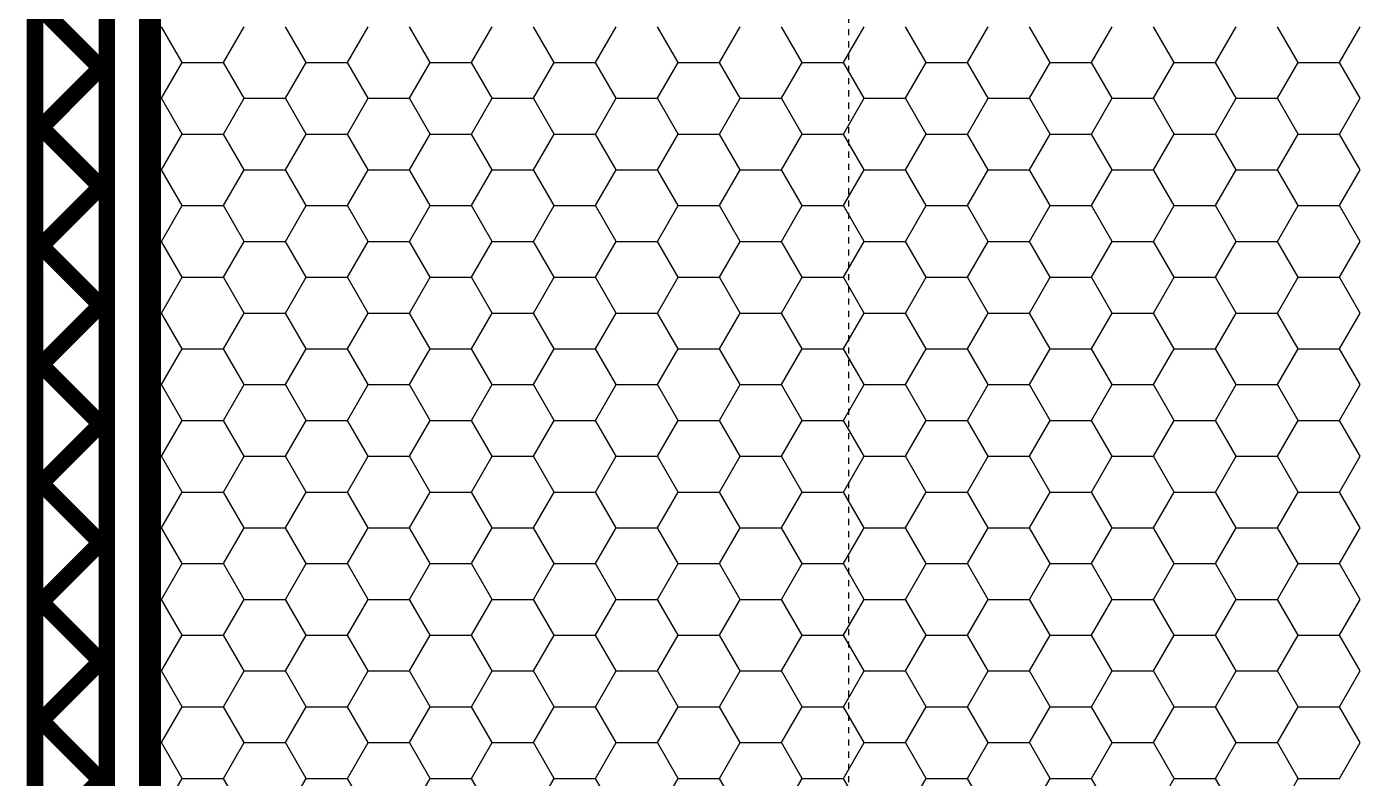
# Model space of a CAD drawing. Header units: millimetres. Extents: x -579 to 213, y -67 to 509.
# Drawn here: x -549.9 to -528.12, y 281.11 to 293.39 of the extents above; entities that cross this region are included whole.
import ezdxf

# ---------------------------------------------------------------- set-up
doc = ezdxf.new("R2010")
doc.units = ezdxf.units.MM
doc.header["$LTSCALE"] = 0.1
doc.linetypes.add('CENTERX2', pattern=[4, 2.5, -0.5, 0.5, -0.5])
doc.layers.add('D-01', color=1, linetype='Continuous')
doc.layers.add('D-GRIS', color=252, linetype='Continuous')

# ---------------------------------------------------------------- blocks, each defined once
blk = doc.blocks.new('*X13')
at = {"color": 0}
for p, q in [((-838.97, 289.04), (-840.84, 292.28)), ((-835.22, 289.04), (-833.34, 292.28)), ((-827.72, 289.04), (-829.59, 292.28)), ((-823.97, 289.04), (-822.09, 292.28)), ((-816.47, 289.04), (-818.34, 292.28)), ((-812.72, 289.04), (-810.84, 292.28)), ((-805.22, 289.04), (-807.09, 292.28)), ((-801.47, 289.04), (-799.59, 292.28)), ((-793.97, 289.04), (-795.84, 292.28)), ((-790.22, 289.04), (-788.34, 292.28)), ((-782.72, 289.04), (-784.59, 292.28)), ((-778.97, 289.04), (-777.09, 292.28)), ((-771.47, 289.04), (-773.34, 292.28)), ((-767.72, 289.04), (-765.84, 292.28)), ((-760.22, 289.04), (-762.09, 292.28)), ((-756.47, 289.04), (-754.59, 292.28)), ((-748.97, 289.04), (-750.84, 292.28)), ((-745.22, 289.04), (-743.34, 292.28)), ((-737.72, 289.04), (-739.59, 292.28)), ((-733.97, 289.04), (-732.09, 292.28)), ((-840.84, 285.79), (-838.97, 289.04)), ((-838.97, 289.04), (-835.22, 289.04)), ((-833.34, 285.79), (-835.22, 289.04)), ((-829.59, 285.79), (-827.72, 289.04)), ((-827.72, 289.04), (-823.97, 289.04)), ((-822.09, 285.79), (-823.97, 289.04)), ((-818.34, 285.79), (-816.47, 289.04)), ((-816.47, 289.04), (-812.72, 289.04)), ((-810.84, 285.79), (-812.72, 289.04)), ((-807.09, 285.79), (-805.22, 289.04)), ((-805.22, 289.04), (-801.47, 289.04)), ((-799.59, 285.79), (-801.47, 289.04)), ((-795.84, 285.79), (-793.97, 289.04)), ((-793.97, 289.04), (-790.22, 289.04)), ((-788.34, 285.79), (-790.22, 289.04)), ((-784.59, 285.79), (-782.72, 289.04)), ((-782.72, 289.04), (-778.97, 289.04)), ((-777.09, 285.79), (-778.97, 289.04)), ((-773.34, 285.79), (-771.47, 289.04)), ((-771.47, 289.04), (-767.72, 289.04)), ((-765.84, 285.79), (-767.72, 289.04)), ((-762.09, 285.79), (-760.22, 289.04)), ((-760.22, 289.04), (-756.47, 289.04)), ((-754.59, 285.79), (-756.47, 289.04)), ((-750.84, 285.79), (-748.97, 289.04)), ((-748.97, 289.04), (-745.22, 289.04)), ((-743.34, 285.79), (-745.22, 289.04)), ((-739.59, 285.79), (-737.72, 289.04)), ((-737.72, 289.04), (-733.97, 289.04)), ((-732.09, 285.79), (-733.97, 289.04)), ((-838.97, 282.54), (-840.84, 285.79)), ((-840.84, 285.79), (-840.84, 285.79)), ((-835.22, 282.54), (-833.34, 285.79)), ((-833.34, 285.79), (-829.59, 285.79)), ((-827.72, 282.54), (-829.59, 285.79)), ((-823.97, 282.54), (-822.09, 285.79)), ((-822.09, 285.79), (-818.34, 285.79)), ((-816.47, 282.54), (-818.34, 285.79)), ((-812.72, 282.54), (-810.84, 285.79)), ((-810.84, 285.79), (-807.09, 285.79)), ((-805.22, 282.54), (-807.09, 285.79)), ((-801.47, 282.54), (-799.59, 285.79)), ((-799.59, 285.79), (-795.84, 285.79)), ((-793.97, 282.54), (-795.84, 285.79)), ((-790.22, 282.54), (-788.34, 285.79)), ((-788.34, 285.79), (-784.59, 285.79)), ((-782.72, 282.54), (-784.59, 285.79)), ((-778.97, 282.54), (-777.09, 285.79)), ((-777.09, 285.79), (-773.34, 285.79)), ((-771.47, 282.54), (-773.34, 285.79)), ((-767.72, 282.54), (-765.84, 285.79)), ((-765.84, 285.79), (-762.09, 285.79)), ((-760.22, 282.54), (-762.09, 285.79)), ((-756.47, 282.54), (-754.59, 285.79)), ((-754.59, 285.79), (-750.84, 285.79)), ((-748.97, 282.54), (-750.84, 285.79)), ((-745.22, 282.54), (-743.34, 285.79)), ((-743.34, 285.79), (-739.59, 285.79)), ((-737.72, 282.54), (-739.59, 285.79)), ((-733.97, 282.54), (-732.09, 285.79)), ((-840.84, 279.29), (-838.97, 282.54)), ((-838.97, 282.54), (-835.22, 282.54)), ((-833.34, 279.29), (-835.22, 282.54)), ((-829.59, 279.29), (-827.72, 282.54)), ((-827.72, 282.54), (-823.97, 282.54)), ((-822.09, 279.29), (-823.97, 282.54)), ((-818.34, 279.29), (-816.47, 282.54)), ((-816.47, 282.54), (-812.72, 282.54)), ((-810.84, 279.29), (-812.72, 282.54)), ((-807.09, 279.29), (-805.22, 282.54)), ((-805.22, 282.54), (-801.47, 282.54)), ((-799.59, 279.29), (-801.47, 282.54)), ((-795.84, 279.29), (-793.97, 282.54)), ((-793.97, 282.54), (-790.22, 282.54)), ((-788.34, 279.29), (-790.22, 282.54)), ((-784.59, 279.29), (-782.72, 282.54)), ((-782.72, 282.54), (-778.97, 282.54)), ((-777.09, 279.29), (-778.97, 282.54)), ((-773.34, 279.29), (-771.47, 282.54)), ((-771.47, 282.54), (-767.72, 282.54)), ((-765.84, 279.29), (-767.72, 282.54)), ((-762.09, 279.29), (-760.22, 282.54)), ((-760.22, 282.54), (-756.47, 282.54)), ((-754.59, 279.29), (-756.47, 282.54)), ((-750.84, 279.29), (-748.97, 282.54)), ((-748.97, 282.54), (-745.22, 282.54)), ((-743.34, 279.29), (-745.22, 282.54)), ((-739.59, 279.29), (-737.72, 282.54)), ((-737.72, 282.54), (-733.97, 282.54)), ((-732.09, 279.29), (-733.97, 282.54)), ((-838.97, 276.05), (-840.84, 279.29)), ((-840.84, 279.29), (-840.84, 279.29)), ((-835.22, 276.05), (-833.34, 279.29)), ((-833.34, 279.29), (-829.59, 279.29)), ((-827.72, 276.05), (-829.59, 279.29)), ((-823.97, 276.05), (-822.09, 279.29)), ((-822.09, 279.29), (-818.34, 279.29)), ((-816.47, 276.05), (-818.34, 279.29)), ((-812.72, 276.05), (-810.84, 279.29)), ((-810.84, 279.29), (-807.09, 279.29)), ((-805.22, 276.05), (-807.09, 279.29)), ((-801.47, 276.05), (-799.59, 279.29)), ((-799.59, 279.29), (-795.84, 279.29)), ((-793.97, 276.05), (-795.84, 279.29)), ((-790.22, 276.05), (-788.34, 279.29)), ((-788.34, 279.29), (-784.59, 279.29)), ((-782.72, 276.05), (-784.59, 279.29)), ((-778.97, 276.05), (-777.09, 279.29)), ((-777.09, 279.29), (-773.34, 279.29)), ((-771.47, 276.05), (-773.34, 279.29)), ((-767.72, 276.05), (-765.84, 279.29)), ((-765.84, 279.29), (-762.09, 279.29)), ((-760.22, 276.05), (-762.09, 279.29)), ((-756.47, 276.05), (-754.59, 279.29)), ((-754.59, 279.29), (-750.84, 279.29)), ((-748.97, 276.05), (-750.84, 279.29)), ((-745.22, 276.05), (-743.34, 279.29)), ((-743.34, 279.29), (-739.59, 279.29)), ((-737.72, 276.05), (-739.59, 279.29)), ((-733.97, 276.05), (-732.09, 279.29)), ((-840.84, 272.8), (-838.97, 276.05)), ((-838.97, 276.05), (-835.22, 276.05)), ((-833.34, 272.8), (-835.22, 276.05)), ((-829.59, 272.8), (-827.72, 276.05)), ((-827.72, 276.05), (-823.97, 276.05)), ((-822.09, 272.8), (-823.97, 276.05)), ((-818.34, 272.8), (-816.47, 276.05)), ((-816.47, 276.05), (-812.72, 276.05)), ((-810.84, 272.8), (-812.72, 276.05)), ((-807.09, 272.8), (-805.22, 276.05)), ((-805.22, 276.05), (-801.47, 276.05)), ((-799.59, 272.8), (-801.47, 276.05)), ((-795.84, 272.8), (-793.97, 276.05)), ((-793.97, 276.05), (-790.22, 276.05)), ((-788.34, 272.8), (-790.22, 276.05)), ((-784.59, 272.8), (-782.72, 276.05)), ((-782.72, 276.05), (-778.97, 276.05)), ((-777.09, 272.8), (-778.97, 276.05)), ((-773.34, 272.8), (-771.47, 276.05)), ((-771.47, 276.05), (-767.72, 276.05)), ((-765.84, 272.8), (-767.72, 276.05)), ((-762.09, 272.8), (-760.22, 276.05)), ((-760.22, 276.05), (-756.47, 276.05)), ((-754.59, 272.8), (-756.47, 276.05)), ((-750.84, 272.8), (-748.97, 276.05)), ((-748.97, 276.05), (-745.22, 276.05)), ((-743.34, 272.8), (-745.22, 276.05)), ((-739.59, 272.8), (-737.72, 276.05)), ((-737.72, 276.05), (-733.97, 276.05)), ((-732.09, 272.8), (-733.97, 276.05)), ((-838.97, 269.55), (-840.84, 272.8)), ((-840.84, 272.8), (-840.84, 272.8)), ((-835.22, 269.55), (-833.34, 272.8)), ((-833.34, 272.8), (-829.59, 272.8)), ((-827.72, 269.55), (-829.59, 272.8)), ((-823.97, 269.55), (-822.09, 272.8)), ((-822.09, 272.8), (-818.34, 272.8)), ((-816.47, 269.55), (-818.34, 272.8)), ((-812.72, 269.55), (-810.84, 272.8)), ((-810.84, 272.8), (-807.09, 272.8)), ((-805.22, 269.55), (-807.09, 272.8)), ((-801.47, 269.55), (-799.59, 272.8)), ((-799.59, 272.8), (-795.84, 272.8)), ((-793.97, 269.55), (-795.84, 272.8)), ((-790.22, 269.55), (-788.34, 272.8)), ((-788.34, 272.8), (-784.59, 272.8)), ((-782.72, 269.55), (-784.59, 272.8)), ((-778.97, 269.55), (-777.09, 272.8)), ((-777.09, 272.8), (-773.34, 272.8)), ((-771.47, 269.55), (-773.34, 272.8)), ((-767.72, 269.55), (-765.84, 272.8)), ((-765.84, 272.8), (-762.09, 272.8)), ((-760.22, 269.55), (-762.09, 272.8)), ((-756.47, 269.55), (-754.59, 272.8)), ((-754.59, 272.8), (-750.84, 272.8)), ((-748.97, 269.55), (-750.84, 272.8)), ((-745.22, 269.55), (-743.34, 272.8)), ((-743.34, 272.8), (-739.59, 272.8)), ((-737.72, 269.55), (-739.59, 272.8)), ((-733.97, 269.55), (-732.09, 272.8)), ((-840.84, 266.3), (-838.97, 269.55)), ((-838.97, 269.55), (-835.22, 269.55)), ((-833.34, 266.3), (-835.22, 269.55)), ((-829.59, 266.3), (-827.72, 269.55)), ((-827.72, 269.55), (-823.97, 269.55)), ((-822.09, 266.3), (-823.97, 269.55)), ((-818.34, 266.3), (-816.47, 269.55)), ((-816.47, 269.55), (-812.72, 269.55)), ((-810.84, 266.3), (-812.72, 269.55)), ((-807.09, 266.3), (-805.22, 269.55)), ((-805.22, 269.55), (-801.47, 269.55)), ((-799.59, 266.3), (-801.47, 269.55)), ((-795.84, 266.3), (-793.97, 269.55)), ((-793.97, 269.55), (-790.22, 269.55)), ((-788.34, 266.3), (-790.22, 269.55)), ((-784.59, 266.3), (-782.72, 269.55)), ((-782.72, 269.55), (-778.97, 269.55)), ((-777.09, 266.3), (-778.97, 269.55)), ((-773.34, 266.3), (-771.47, 269.55)), ((-771.47, 269.55), (-767.72, 269.55)), ((-765.84, 266.3), (-767.72, 269.55)), ((-762.09, 266.3), (-760.22, 269.55)), ((-760.22, 269.55), (-756.47, 269.55)), ((-754.59, 266.3), (-756.47, 269.55)), ((-750.84, 266.3), (-748.97, 269.55)), ((-748.97, 269.55), (-745.22, 269.55)), ((-743.34, 266.3), (-745.22, 269.55)), ((-739.59, 266.3), (-737.72, 269.55)), ((-737.72, 269.55), (-733.97, 269.55)), ((-732.09, 266.3), (-733.97, 269.55)), ((-838.97, 263.06), (-840.84, 266.3)), ((-840.84, 266.3), (-840.84, 266.3)), ((-835.22, 263.06), (-833.34, 266.3)), ((-833.34, 266.3), (-829.59, 266.3)), ((-827.72, 263.06), (-829.59, 266.3)), ((-823.97, 263.06), (-822.09, 266.3)), ((-822.09, 266.3), (-818.34, 266.3)), ((-816.47, 263.06), (-818.34, 266.3)), ((-812.72, 263.06), (-810.84, 266.3)), ((-810.84, 266.3), (-807.09, 266.3)), ((-805.22, 263.06), (-807.09, 266.3)), ((-801.47, 263.06), (-799.59, 266.3)), ((-799.59, 266.3), (-795.84, 266.3)), ((-793.97, 263.06), (-795.84, 266.3)), ((-790.22, 263.06), (-788.34, 266.3)), ((-788.34, 266.3), (-784.59, 266.3)), ((-782.72, 263.06), (-784.59, 266.3)), ((-778.97, 263.06), (-777.09, 266.3)), ((-777.09, 266.3), (-773.34, 266.3)), ((-771.47, 263.06), (-773.34, 266.3)), ((-767.72, 263.06), (-765.84, 266.3)), ((-765.84, 266.3), (-762.09, 266.3)), ((-760.22, 263.06), (-762.09, 266.3)), ((-756.47, 263.06), (-754.59, 266.3)), ((-754.59, 266.3), (-750.84, 266.3)), ((-748.97, 263.06), (-750.84, 266.3)), ((-745.22, 263.06), (-743.34, 266.3)), ((-743.34, 266.3), (-739.59, 266.3)), ((-737.72, 263.06), (-739.59, 266.3)), ((-733.97, 263.06), (-732.09, 266.3)), ((-840.84, 259.81), (-838.97, 263.06)), ((-838.97, 263.06), (-835.22, 263.06)), ((-833.34, 259.81), (-835.22, 263.06)), ((-829.59, 259.81), (-827.72, 263.06)), ((-827.72, 263.06), (-823.97, 263.06)), ((-822.09, 259.81), (-823.97, 263.06)), ((-818.34, 259.81), (-816.47, 263.06)), ((-816.47, 263.06), (-812.72, 263.06)), ((-810.84, 259.81), (-812.72, 263.06)), ((-807.09, 259.81), (-805.22, 263.06)), ((-805.22, 263.06), (-801.47, 263.06)), ((-799.59, 259.81), (-801.47, 263.06)), ((-795.84, 259.81), (-793.97, 263.06)), ((-793.97, 263.06), (-790.22, 263.06)), ((-788.34, 259.81), (-790.22, 263.06)), ((-784.59, 259.81), (-782.72, 263.06)), ((-782.72, 263.06), (-778.97, 263.06)), ((-777.09, 259.81), (-778.97, 263.06)), ((-773.34, 259.81), (-771.47, 263.06)), ((-771.47, 263.06), (-767.72, 263.06)), ((-765.84, 259.81), (-767.72, 263.06)), ((-762.09, 259.81), (-760.22, 263.06)), ((-760.22, 263.06), (-756.47, 263.06)), ((-754.59, 259.81), (-756.47, 263.06)), ((-750.84, 259.81), (-748.97, 263.06)), ((-748.97, 263.06), (-745.22, 263.06)), ((-743.34, 259.81), (-745.22, 263.06)), ((-739.59, 259.81), (-737.72, 263.06)), ((-737.72, 263.06), (-733.97, 263.06)), ((-732.09, 259.81), (-733.97, 263.06)), ((-838.97, 256.56), (-840.84, 259.81)), ((-840.84, 259.81), (-840.84, 259.81)), ((-835.22, 256.56), (-833.34, 259.81)), ((-833.34, 259.81), (-829.59, 259.81)), ((-827.72, 256.56), (-829.59, 259.81)), ((-823.97, 256.56), (-822.09, 259.81)), ((-822.09, 259.81), (-818.34, 259.81)), ((-816.47, 256.56), (-818.34, 259.81)), ((-812.72, 256.56), (-810.84, 259.81)), ((-810.84, 259.81), (-807.09, 259.81)), ((-805.22, 256.56), (-807.09, 259.81)), ((-801.47, 256.56), (-799.59, 259.81)), ((-799.59, 259.81), (-795.84, 259.81)), ((-793.97, 256.56), (-795.84, 259.81)), ((-790.22, 256.56), (-788.34, 259.81)), ((-788.34, 259.81), (-784.59, 259.81)), ((-782.72, 256.56), (-784.59, 259.81)), ((-778.97, 256.56), (-777.09, 259.81)), ((-777.09, 259.81), (-773.34, 259.81)), ((-771.47, 256.56), (-773.34, 259.81)), ((-767.72, 256.56), (-765.84, 259.81)), ((-765.84, 259.81), (-762.09, 259.81)), ((-760.22, 256.56), (-762.09, 259.81)), ((-756.47, 256.56), (-754.59, 259.81)), ((-754.59, 259.81), (-750.84, 259.81)), ((-748.97, 256.56), (-750.84, 259.81)), ((-745.22, 256.56), (-743.34, 259.81)), ((-743.34, 259.81), (-739.59, 259.81)), ((-737.72, 256.56), (-739.59, 259.81)), ((-733.97, 256.56), (-732.09, 259.81)), ((-840.84, 253.31), (-838.97, 256.56)), ((-838.97, 256.56), (-835.22, 256.56)), ((-833.34, 253.31), (-835.22, 256.56)), ((-829.59, 253.31), (-827.72, 256.56)), ((-827.72, 256.56), (-823.97, 256.56)), ((-822.09, 253.31), (-823.97, 256.56)), ((-818.34, 253.31), (-816.47, 256.56)), ((-816.47, 256.56), (-812.72, 256.56)), ((-810.84, 253.31), (-812.72, 256.56)), ((-807.09, 253.31), (-805.22, 256.56)), ((-805.22, 256.56), (-801.47, 256.56)), ((-799.59, 253.31), (-801.47, 256.56)), ((-795.84, 253.31), (-793.97, 256.56)), ((-793.97, 256.56), (-790.22, 256.56)), ((-788.34, 253.31), (-790.22, 256.56)), ((-784.59, 253.31), (-782.72, 256.56)), ((-782.72, 256.56), (-778.97, 256.56)), ((-777.09, 253.31), (-778.97, 256.56)), ((-773.34, 253.31), (-771.47, 256.56)), ((-771.47, 256.56), (-767.72, 256.56)), ((-765.84, 253.31), (-767.72, 256.56)), ((-762.09, 253.31), (-760.22, 256.56)), ((-760.22, 256.56), (-756.47, 256.56)), ((-754.59, 253.31), (-756.47, 256.56)), ((-750.84, 253.31), (-748.97, 256.56)), ((-748.97, 256.56), (-745.22, 256.56)), ((-743.34, 253.31), (-745.22, 256.56)), ((-739.59, 253.31), (-737.72, 256.56)), ((-737.72, 256.56), (-733.97, 256.56)), ((-732.09, 253.31), (-733.97, 256.56)), ((-838.97, 250.06), (-840.84, 253.31)), ((-840.84, 253.31), (-840.84, 253.31)), ((-835.22, 250.06), (-833.34, 253.31)), ((-833.34, 253.31), (-829.59, 253.31)), ((-827.72, 250.06), (-829.59, 253.31)), ((-823.97, 250.06), (-822.09, 253.31)), ((-822.09, 253.31), (-818.34, 253.31)), ((-816.47, 250.06), (-818.34, 253.31)), ((-812.72, 250.06), (-810.84, 253.31)), ((-810.84, 253.31), (-807.09, 253.31)), ((-805.22, 250.06), (-807.09, 253.31)), ((-801.47, 250.06), (-799.59, 253.31)), ((-799.59, 253.31), (-795.84, 253.31)), ((-793.97, 250.06), (-795.84, 253.31)), ((-790.22, 250.06), (-788.34, 253.31)), ((-788.34, 253.31), (-784.59, 253.31)), ((-782.72, 250.06), (-784.59, 253.31)), ((-778.97, 250.06), (-777.09, 253.31)), ((-777.09, 253.31), (-773.34, 253.31)), ((-771.47, 250.06), (-773.34, 253.31)), ((-767.72, 250.06), (-765.84, 253.31)), ((-765.84, 253.31), (-762.09, 253.31)), ((-760.22, 250.06), (-762.09, 253.31)), ((-756.47, 250.06), (-754.59, 253.31)), ((-754.59, 253.31), (-750.84, 253.31)), ((-748.97, 250.06), (-750.84, 253.31)), ((-745.22, 250.06), (-743.34, 253.31)), ((-743.34, 253.31), (-739.59, 253.31)), ((-737.72, 250.06), (-739.59, 253.31)), ((-733.97, 250.06), (-732.09, 253.31)), ((-840.84, 246.82), (-838.97, 250.06)), ((-838.97, 250.06), (-835.22, 250.06)), ((-833.34, 246.82), (-835.22, 250.06)), ((-829.59, 246.82), (-827.72, 250.06)), ((-827.72, 250.06), (-823.97, 250.06)), ((-822.09, 246.82), (-823.97, 250.06)), ((-818.34, 246.82), (-816.47, 250.06)), ((-816.47, 250.06), (-812.72, 250.06)), ((-810.84, 246.82), (-812.72, 250.06)), ((-807.09, 246.82), (-805.22, 250.06)), ((-805.22, 250.06), (-801.47, 250.06)), ((-799.59, 246.82), (-801.47, 250.06)), ((-795.84, 246.82), (-793.97, 250.06)), ((-793.97, 250.06), (-790.22, 250.06)), ((-788.34, 246.82), (-790.22, 250.06)), ((-784.59, 246.82), (-782.72, 250.06)), ((-782.72, 250.06), (-778.97, 250.06)), ((-777.09, 246.82), (-778.97, 250.06)), ((-773.34, 246.82), (-771.47, 250.06)), ((-771.47, 250.06), (-767.72, 250.06)), ((-765.84, 246.82), (-767.72, 250.06)), ((-762.09, 246.82), (-760.22, 250.06)), ((-760.22, 250.06), (-756.47, 250.06)), ((-754.59, 246.82), (-756.47, 250.06)), ((-750.84, 246.82), (-748.97, 250.06)), ((-748.97, 250.06), (-745.22, 250.06)), ((-743.34, 246.82), (-745.22, 250.06)), ((-739.59, 246.82), (-737.72, 250.06)), ((-737.72, 250.06), (-733.97, 250.06)), ((-732.09, 246.82), (-733.97, 250.06)), ((-838.97, 243.57), (-840.84, 246.82)), ((-840.84, 246.82), (-840.84, 246.82)), ((-835.22, 243.57), (-833.34, 246.82)), ((-833.34, 246.82), (-829.59, 246.82)), ((-827.72, 243.57), (-829.59, 246.82)), ((-823.97, 243.57), (-822.09, 246.82)), ((-822.09, 246.82), (-818.34, 246.82)), ((-816.47, 243.57), (-818.34, 246.82)), ((-812.72, 243.57), (-810.84, 246.82)), ((-810.84, 246.82), (-807.09, 246.82)), ((-805.22, 243.57), (-807.09, 246.82)), ((-801.47, 243.57), (-799.59, 246.82)), ((-799.59, 246.82), (-795.84, 246.82)), ((-793.97, 243.57), (-795.84, 246.82)), ((-790.22, 243.57), (-788.34, 246.82)), ((-788.34, 246.82), (-784.59, 246.82)), ((-782.72, 243.57), (-784.59, 246.82)), ((-778.97, 243.57), (-777.09, 246.82)), ((-777.09, 246.82), (-773.34, 246.82)), ((-771.47, 243.57), (-773.34, 246.82)), ((-767.72, 243.57), (-765.84, 246.82)), ((-765.84, 246.82), (-762.09, 246.82)), ((-760.22, 243.57), (-762.09, 246.82)), ((-756.47, 243.57), (-754.59, 246.82)), ((-754.59, 246.82), (-750.84, 246.82)), ((-748.97, 243.57), (-750.84, 246.82)), ((-745.22, 243.57), (-743.34, 246.82)), ((-743.34, 246.82), (-739.59, 246.82)), ((-737.72, 243.57), (-739.59, 246.82)), ((-733.97, 243.57), (-732.09, 246.82)), ((-840.84, 240.32), (-838.97, 243.57)), ((-838.97, 243.57), (-835.22, 243.57)), ((-833.34, 240.32), (-835.22, 243.57)), ((-829.59, 240.32), (-827.72, 243.57)), ((-827.72, 243.57), (-823.97, 243.57)), ((-822.09, 240.32), (-823.97, 243.57)), ((-818.34, 240.32), (-816.47, 243.57)), ((-816.47, 243.57), (-812.72, 243.57)), ((-810.84, 240.32), (-812.72, 243.57)), ((-807.09, 240.32), (-805.22, 243.57)), ((-805.22, 243.57), (-801.47, 243.57)), ((-799.59, 240.32), (-801.47, 243.57)), ((-795.84, 240.32), (-793.97, 243.57)), ((-793.97, 243.57), (-790.22, 243.57)), ((-788.34, 240.32), (-790.22, 243.57)), ((-784.59, 240.32), (-782.72, 243.57)), ((-782.72, 243.57), (-778.97, 243.57)), ((-777.09, 240.32), (-778.97, 243.57)), ((-773.34, 240.32), (-771.47, 243.57)), ((-771.47, 243.57), (-767.72, 243.57)), ((-765.84, 240.32), (-767.72, 243.57)), ((-762.09, 240.32), (-760.22, 243.57)), ((-760.22, 243.57), (-756.47, 243.57)), ((-754.59, 240.32), (-756.47, 243.57)), ((-750.84, 240.32), (-748.97, 243.57)), ((-748.97, 243.57), (-745.22, 243.57)), ((-743.34, 240.32), (-745.22, 243.57)), ((-739.59, 240.32), (-737.72, 243.57)), ((-737.72, 243.57), (-733.97, 243.57)), ((-732.09, 240.32), (-733.97, 243.57)), ((-838.97, 237.07), (-840.84, 240.32)), ((-840.84, 240.32), (-840.84, 240.32)), ((-835.22, 237.07), (-833.34, 240.32)), ((-833.34, 240.32), (-829.59, 240.32)), ((-827.72, 237.07), (-829.59, 240.32)), ((-823.97, 237.07), (-822.09, 240.32)), ((-822.09, 240.32), (-818.34, 240.32)), ((-816.47, 237.07), (-818.34, 240.32)), ((-812.72, 237.07), (-810.84, 240.32)), ((-810.84, 240.32), (-807.09, 240.32)), ((-805.22, 237.07), (-807.09, 240.32)), ((-801.47, 237.07), (-799.59, 240.32)), ((-799.59, 240.32), (-795.84, 240.32)), ((-793.97, 237.07), (-795.84, 240.32)), ((-790.22, 237.07), (-788.34, 240.32)), ((-788.34, 240.32), (-784.59, 240.32)), ((-782.72, 237.07), (-784.59, 240.32)), ((-778.97, 237.07), (-777.09, 240.32)), ((-777.09, 240.32), (-773.34, 240.32)), ((-771.47, 237.07), (-773.34, 240.32)), ((-767.72, 237.07), (-765.84, 240.32)), ((-765.84, 240.32), (-762.09, 240.32)), ((-760.22, 237.07), (-762.09, 240.32)), ((-756.47, 237.07), (-754.59, 240.32)), ((-754.59, 240.32), (-750.84, 240.32)), ((-748.97, 237.07), (-750.84, 240.32)), ((-745.22, 237.07), (-743.34, 240.32)), ((-743.34, 240.32), (-739.59, 240.32)), ((-737.72, 237.07), (-739.59, 240.32)), ((-733.97, 237.07), (-732.09, 240.32)), ((-840.84, 233.83), (-838.97, 237.07)), ((-838.97, 237.07), (-835.22, 237.07)), ((-833.34, 233.83), (-835.22, 237.07)), ((-829.59, 233.83), (-827.72, 237.07)), ((-827.72, 237.07), (-823.97, 237.07)), ((-822.09, 233.83), (-823.97, 237.07)), ((-818.34, 233.83), (-816.47, 237.07)), ((-816.47, 237.07), (-812.72, 237.07)), ((-810.84, 233.83), (-812.72, 237.07)), ((-807.09, 233.83), (-805.22, 237.07)), ((-805.22, 237.07), (-801.47, 237.07)), ((-799.59, 233.83), (-801.47, 237.07)), ((-795.84, 233.83), (-793.97, 237.07)), ((-793.97, 237.07), (-790.22, 237.07)), ((-788.34, 233.83), (-790.22, 237.07)), ((-784.59, 233.83), (-782.72, 237.07)), ((-782.72, 237.07), (-778.97, 237.07)), ((-777.09, 233.83), (-778.97, 237.07)), ((-773.34, 233.83), (-771.47, 237.07)), ((-771.47, 237.07), (-767.72, 237.07)), ((-765.84, 233.83), (-767.72, 237.07)), ((-762.09, 233.83), (-760.22, 237.07)), ((-760.22, 237.07), (-756.47, 237.07)), ((-754.59, 233.83), (-756.47, 237.07)), ((-750.84, 233.83), (-748.97, 237.07)), ((-748.97, 237.07), (-745.22, 237.07)), ((-743.34, 233.83), (-745.22, 237.07)), ((-739.59, 233.83), (-737.72, 237.07)), ((-737.72, 237.07), (-733.97, 237.07)), ((-732.09, 233.83), (-733.97, 237.07)), ((-838.97, 230.58), (-840.84, 233.83)), ((-840.84, 233.83), (-840.84, 233.83)), ((-835.22, 230.58), (-833.34, 233.83)), ((-833.34, 233.83), (-829.59, 233.83)), ((-827.72, 230.58), (-829.59, 233.83)), ((-823.97, 230.58), (-822.09, 233.83)), ((-822.09, 233.83), (-818.34, 233.83)), ((-816.47, 230.58), (-818.34, 233.83)), ((-812.72, 230.58), (-810.84, 233.83)), ((-810.84, 233.83), (-807.09, 233.83)), ((-805.22, 230.58), (-807.09, 233.83)), ((-801.47, 230.58), (-799.59, 233.83)), ((-799.59, 233.83), (-795.84, 233.83)), ((-793.97, 230.58), (-795.84, 233.83)), ((-790.22, 230.58), (-788.34, 233.83)), ((-788.34, 233.83), (-784.59, 233.83)), ((-782.72, 230.58), (-784.59, 233.83)), ((-778.97, 230.58), (-777.09, 233.83)), ((-777.09, 233.83), (-773.34, 233.83)), ((-771.47, 230.58), (-773.34, 233.83)), ((-767.72, 230.58), (-765.84, 233.83)), ((-765.84, 233.83), (-762.09, 233.83)), ((-760.22, 230.58), (-762.09, 233.83)), ((-756.47, 230.58), (-754.59, 233.83)), ((-754.59, 233.83), (-750.84, 233.83)), ((-748.97, 230.58), (-750.84, 233.83)), ((-745.22, 230.58), (-743.34, 233.83)), ((-743.34, 233.83), (-739.59, 233.83)), ((-737.72, 230.58), (-739.59, 233.83)), ((-733.97, 230.58), (-732.09, 233.83)), ((-840.84, 227.33), (-838.97, 230.58)), ((-838.97, 230.58), (-835.22, 230.58)), ((-833.34, 227.33), (-835.22, 230.58)), ((-829.59, 227.33), (-827.72, 230.58)), ((-827.72, 230.58), (-823.97, 230.58)), ((-822.09, 227.33), (-823.97, 230.58)), ((-818.34, 227.33), (-816.47, 230.58)), ((-816.47, 230.58), (-812.72, 230.58)), ((-810.84, 227.33), (-812.72, 230.58)), ((-807.09, 227.33), (-805.22, 230.58)), ((-805.22, 230.58), (-801.47, 230.58)), ((-799.59, 227.33), (-801.47, 230.58)), ((-795.84, 227.33), (-793.97, 230.58)), ((-793.97, 230.58), (-790.22, 230.58)), ((-788.34, 227.33), (-790.22, 230.58)), ((-784.59, 227.33), (-782.72, 230.58)), ((-782.72, 230.58), (-778.97, 230.58)), ((-777.09, 227.33), (-778.97, 230.58)), ((-773.34, 227.33), (-771.47, 230.58)), ((-771.47, 230.58), (-767.72, 230.58)), ((-765.84, 227.33), (-767.72, 230.58)), ((-762.09, 227.33), (-760.22, 230.58)), ((-760.22, 230.58), (-756.47, 230.58)), ((-754.59, 227.33), (-756.47, 230.58)), ((-750.84, 227.33), (-748.97, 230.58)), ((-748.97, 230.58), (-745.22, 230.58)), ((-743.34, 227.33), (-745.22, 230.58)), ((-739.59, 227.33), (-737.72, 230.58)), ((-737.72, 230.58), (-733.97, 230.58)), ((-732.09, 227.33), (-733.97, 230.58)), ((-838.97, 224.08), (-840.84, 227.33)), ((-840.84, 227.33), (-840.84, 227.33)), ((-835.22, 224.08), (-833.34, 227.33)), ((-833.34, 227.33), (-829.59, 227.33)), ((-827.72, 224.08), (-829.59, 227.33)), ((-823.97, 224.08), (-822.09, 227.33)), ((-822.09, 227.33), (-818.34, 227.33)), ((-816.47, 224.08), (-818.34, 227.33)), ((-812.72, 224.08), (-810.84, 227.33)), ((-810.84, 227.33), (-807.09, 227.33)), ((-805.22, 224.08), (-807.09, 227.33)), ((-801.47, 224.08), (-799.59, 227.33)), ((-799.59, 227.33), (-795.84, 227.33)), ((-793.97, 224.08), (-795.84, 227.33)), ((-790.22, 224.08), (-788.34, 227.33)), ((-788.34, 227.33), (-784.59, 227.33)), ((-782.72, 224.08), (-784.59, 227.33)), ((-778.97, 224.08), (-777.09, 227.33)), ((-777.09, 227.33), (-773.34, 227.33)), ((-771.47, 224.08), (-773.34, 227.33)), ((-767.72, 224.08), (-765.84, 227.33)), ((-765.84, 227.33), (-762.09, 227.33)), ((-760.22, 224.08), (-762.09, 227.33)), ((-756.47, 224.08), (-754.59, 227.33)), ((-754.59, 227.33), (-750.84, 227.33)), ((-748.97, 224.08), (-750.84, 227.33)), ((-745.22, 224.08), (-743.34, 227.33)), ((-743.34, 227.33), (-739.59, 227.33)), ((-737.72, 224.08), (-739.59, 227.33)), ((-733.97, 224.08), (-732.09, 227.33)), ((-840.84, 220.84), (-838.97, 224.08)), ((-838.97, 224.08), (-835.22, 224.08)), ((-833.34, 220.84), (-835.22, 224.08)), ((-829.59, 220.84), (-827.72, 224.08)), ((-827.72, 224.08), (-823.97, 224.08)), ((-822.09, 220.84), (-823.97, 224.08)), ((-818.34, 220.84), (-816.47, 224.08)), ((-816.47, 224.08), (-812.72, 224.08)), ((-810.84, 220.84), (-812.72, 224.08)), ((-807.09, 220.84), (-805.22, 224.08)), ((-805.22, 224.08), (-801.47, 224.08)), ((-799.59, 220.84), (-801.47, 224.08)), ((-795.84, 220.84), (-793.97, 224.08)), ((-793.97, 224.08), (-790.22, 224.08)), ((-788.34, 220.84), (-790.22, 224.08)), ((-784.59, 220.84), (-782.72, 224.08)), ((-782.72, 224.08), (-778.97, 224.08)), ((-777.09, 220.84), (-778.97, 224.08)), ((-773.34, 220.84), (-771.47, 224.08)), ((-771.47, 224.08), (-767.72, 224.08)), ((-765.84, 220.84), (-767.72, 224.08)), ((-762.09, 220.84), (-760.22, 224.08)), ((-760.22, 224.08), (-756.47, 224.08)), ((-754.59, 220.84), (-756.47, 224.08)), ((-750.84, 220.84), (-748.97, 224.08)), ((-748.97, 224.08), (-745.22, 224.08)), ((-743.34, 220.84), (-745.22, 224.08)), ((-739.59, 220.84), (-737.72, 224.08)), ((-737.72, 224.08), (-733.97, 224.08))]:
    blk.add_line(p, q, dxfattribs=at)
blk = doc.blocks.new('CORTE CONG')
at = {"layer": 'D-01', "linetype": 'CENTERX2'}
blk.add_line((181.53, -600.35), (181.53, -74.45), dxfattribs=at)
at = {"layer": 'D-01'}
for points, const_width in [([(118.15, -269.22), (118.15, -501.26)], 2), ([(419.29, -517.24), (107.71, -517.24), (107.71, -292.31), (107.71, -292.31)], 1.5), ([(114.23, -292.31), (114.23, -292.31), (114.23, -510.74), (419.29, -510.74)], 1.5), ([(108.28, -361.28), (113.66, -366.66), (108.28, -372.05), (113.66, -377.43), (108.28, -382.81), (113.66, -388.19), (108.28, -393.58), (113.66, -398.96), (108.28, -404.34), (113.66, -409.73), (108.28, -415.11), (113.66, -420.49), (108.28, -425.87), (113.66, -431.26), (108.28, -436.64)], 1.5)]:
    blk.add_lwpolyline(points, dxfattribs=dict(at, const_width=const_width))
at = {"layer": 'D-GRIS'}
blk.add_blockref('*X13', (960.03, -655.19), dxfattribs=at)

msp = doc.modelspace()

# ---------------------------------------------------------------- block references
at = {"xscale": 0.1799999999998362, "yscale": 0.1799999999998362, "zscale": 0.1799999999998362}
msp.add_blockref('CORTE CONG', (-569.152, 358.713), dxfattribs=at)

doc.saveas('drawing.dxf')
